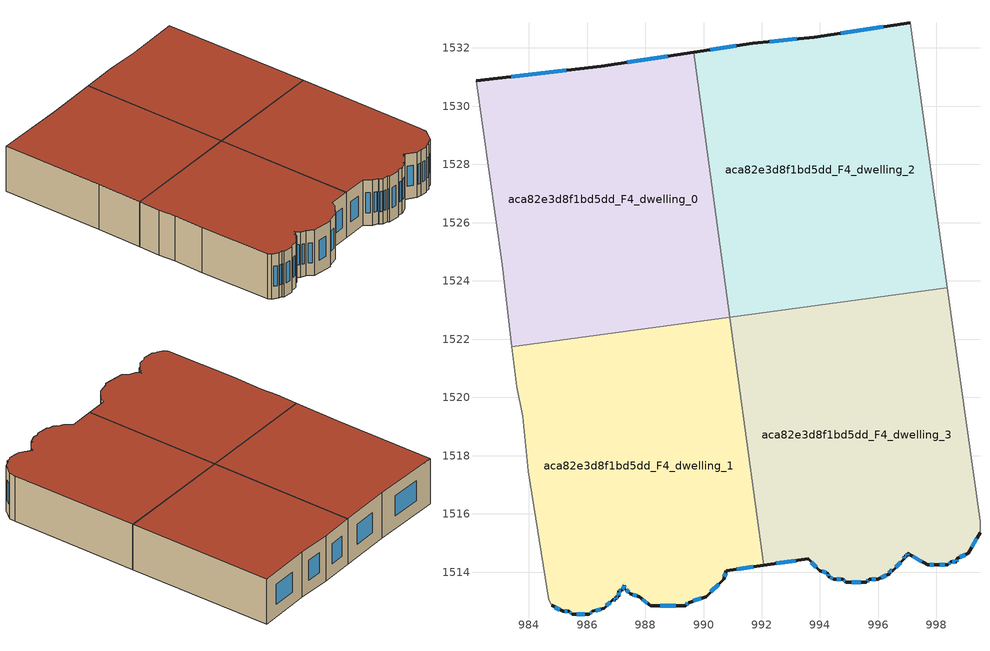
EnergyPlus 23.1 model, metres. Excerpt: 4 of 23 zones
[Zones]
aca82e3d8f1bd5dd_F4_dwelling_0
 floor to aca82e3d8f1bd5dd_F3_dwelling_0 (EU_floor_Construction): 989.66,1531.85 990.91,1522.75 983.42,1521.73 983.09,1524.56 982.19,1530.87 986.49,1531.37 z12
 wall outside (EU_wall_Construction): 989.66,1531.85 986.49,1531.37 982.19,1530.87 z12:15
 wall adiabatic (EU_wall_Construction): 982.19,1530.87 983.09,1524.56 983.42,1521.73 z12:15
 wall to aca82e3d8f1bd5dd_F4_dwelling_1 (EU_wall_Construction): 983.42,1521.73 990.91,1522.75 z12:15
 wall to aca82e3d8f1bd5dd_F4_dwelling_2 (EU_wall_Construction): 990.9,1522.75 989.66,1531.85 z12:15
 window (EU_Window_Construction): 985.28,1531.23 983.39,1531.01 / 988.77,1531.72 987.38,1531.5 z12.84:14.16
 roof outside (EU_roof_Construction): 990.91,1522.75 989.66,1531.85 986.49,1531.37 982.19,1530.87 983.09,1524.56 983.42,1521.73 z15
aca82e3d8f1bd5dd_F4_dwelling_1
 floor to aca82e3d8f1bd5dd_F3_dwelling_1 (EU_floor_Construction): 990.91,1522.75 992.07,1514.24 990.79,1514.05 990.69,1513.75 990.09,1513.15 989.49,1512.95 989.39,1512.85 988.19,1512.85 987.79,1513.15 987.48,1513.25 987.29,1513.45 987.29,1513.55 987.19,1513.35 987.09,1513.35 987.09,1513.15 986.98,1513.15 986.98,1513.05 986.89,1513.05 986.58,1512.75 986.19,1512.65 986.08,1512.55 985.48,1512.55 985.38,1512.65 985.18,1512.65 984.78,1512.85 984.68,1513.05 983.98,1517.46 983.79,1519.36 983.58,1520.36 983.42,1521.73 z12
 wall outside (EU_wall_Construction): 984.78,1512.85 985.18,1512.65 985.38,1512.65 985.48,1512.55 986.08,1512.55 986.19,1512.65 986.58,1512.75 986.89,1513.05 986.98,1513.05 986.98,1513.15 987.09,1513.15 987.09,1513.35 987.19,1513.35 987.29,1513.55 987.29,1513.45 987.48,1513.25 987.79,1513.15 988.19,1512.85 989.39,1512.85 989.49,1512.95 990.09,1513.15 990.69,1513.75 990.79,1514.05 992.07,1514.24 z12:15
 wall adiabatic (EU_wall_Construction): 983.42,1521.73 983.58,1520.36 983.79,1519.36 983.98,1517.46 984.68,1513.05 984.78,1512.85 z12:15
 wall to aca82e3d8f1bd5dd_F4_dwelling_3 (EU_wall_Construction): 992.07,1514.24 990.91,1522.75 z12:15
 window (EU_Window_Construction): 990.72,1513.84 990.76,1513.97 / 990.26,1513.32 990.52,1513.58 / 989.66,1513.01 989.92,1513.1 / 989.42,1512.88 989.46,1512.92 / 988.52,1512.85 989.05,1512.85 / 987.9,1513.07 988.07,1512.94 / 987.57,1513.22 987.7,1513.18 / 987.34,1513.4 987.43,1513.31 / 987.29,1513.52 987.29,1513.48 / 987.21,1513.41 987.26,1513.5 / 987.11,1513.35 987.16,1513.35 / 987.09,1513.21 987.09,1513.3 / 987.01,1513.15 987.06,1513.15 / 986.98,1513.08 986.98,1513.12 / 986.91,1513.05 986.96,1513.05 / 986.67,1512.84 986.8,1512.97 / 986.3,1512.68 986.47,1512.73 / 986.11,1512.58 986.16,1512.62 / 985.65,1512.55 985.92,1512.55 / 985.41,1512.62 985.46,1512.58 / 985.24,1512.65 985.33,1512.65 / 984.9,1512.8 985.07,1512.71 / 991.15,1514.1 991.71,1514.18 z12.84:14.16
 roof outside (EU_roof_Construction): 992.07,1514.24 990.91,1522.75 983.42,1521.73 983.58,1520.36 983.79,1519.36 983.98,1517.46 984.68,1513.05 984.78,1512.85 985.18,1512.65 985.38,1512.65 985.48,1512.55 986.08,1512.55 986.19,1512.65 986.58,1512.75 986.89,1513.05 986.98,1513.05 986.98,1513.15 987.09,1513.15 987.09,1513.35 987.19,1513.35 987.29,1513.55 987.29,1513.45 987.48,1513.25 987.79,1513.15 988.19,1512.85 989.39,1512.85 989.49,1512.95 990.09,1513.15 990.69,1513.75 990.79,1514.05 z15
aca82e3d8f1bd5dd_F4_dwelling_2
 floor to aca82e3d8f1bd5dd_F3_dwelling_2 (EU_floor_Construction): 997.1,1532.87 998.37,1523.77 990.91,1522.75 989.66,1531.85 991.69,1532.17 993.8,1532.36 z12
 wall outside (EU_wall_Construction): 997.1,1532.87 993.8,1532.36 991.69,1532.17 989.66,1531.85 z12:15
 wall adiabatic (EU_wall_Construction): 998.37,1523.77 997.1,1532.87 z12:15
 wall to aca82e3d8f1bd5dd_F4_dwelling_3 (EU_wall_Construction): 990.91,1522.75 998.37,1523.77 z12:15
 window (EU_Window_Construction): 991.13,1532.08 990.23,1531.94 / 993.21,1532.31 992.28,1532.22 / 996.17,1532.72 994.72,1532.5 z12.84:14.16
 roof outside (EU_roof_Construction): 998.37,1523.77 997.1,1532.87 993.8,1532.36 991.69,1532.17 989.66,1531.85 990.91,1522.75 z15
aca82e3d8f1bd5dd_F4_dwelling_3
 floor to aca82e3d8f1bd5dd_F3_dwelling_3 (EU_floor_Construction): 998.37,1523.77 999.49,1515.75 999.49,1515.35 999.09,1514.65 998.69,1514.45 998.69,1514.35 998.49,1514.35 998.39,1514.25 997.99,1514.25 997.69,1514.25 996.99,1514.65 996.99,1514.55 996.89,1514.55 996.89,1514.45 996.49,1514.05 996.39,1514.05 996.39,1513.95 995.99,1513.75 995.69,1513.75 995.59,1513.65 994.89,1513.65 994.79,1513.75 994.49,1513.75 994.29,1513.85 994.29,1513.95 993.99,1514.05 993.59,1514.45 992.07,1514.24 990.91,1522.75 z12
 wall outside (EU_wall_Construction): 992.07,1514.24 993.59,1514.45 993.99,1514.05 994.29,1513.95 994.29,1513.85 994.49,1513.75 994.79,1513.75 994.89,1513.65 995.59,1513.65 995.69,1513.75 995.99,1513.75 996.39,1513.95 996.39,1514.05 996.49,1514.05 996.89,1514.45 996.89,1514.55 996.99,1514.55 996.99,1514.65 997.69,1514.25 997.99,1514.25 998.39,1514.25 998.49,1514.35 998.69,1514.35 998.69,1514.45 999.09,1514.65 999.49,1515.35 z12:15
 wall adiabatic (EU_wall_Construction): 999.49,1515.35 999.49,1515.75 998.37,1523.77 z12:15
 window (EU_Window_Construction): 999.21,1514.85 999.38,1515.15 / 998.81,1514.51 998.98,1514.59 / 998.69,1514.38 998.69,1514.42 / 998.55,1514.35 998.64,1514.35 / 998.42,1514.28 998.47,1514.32 / 998.11,1514.25 998.28,1514.25 / 997.78,1514.25 997.91,1514.25 / 997.19,1514.54 997.5,1514.36 / 996.99,1514.58 996.99,1514.62 / 996.92,1514.55 996.96,1514.55 / 996.89,1514.48 996.89,1514.52 / 996.6,1514.16 996.78,1514.34 / 996.42,1514.05 996.46,1514.05 / 996.39,1513.98 996.39,1514.02 / 996.1,1513.81 996.28,1513.89 / 995.78,1513.75 995.91,1513.75 / 995.62,1513.68 995.66,1513.72 / 995.09,1513.65 995.39,1513.65 / 994.82,1513.72 994.86,1513.68 / 994.57,1513.75 994.71,1513.75 / 994.35,1513.82 994.43,1513.78 / 994.29,1513.92 994.29,1513.88 / 994.07,1514.02 994.21,1513.98 / 993.7,1514.34 993.88,1514.16 / 992.49,1514.3 993.16,1514.39 z12.84:14.16
 roof outside (EU_roof_Construction): 998.69,1514.35 998.69,1514.45 999.09,1514.65 999.49,1515.35 999.49,1515.75 998.37,1523.77 990.91,1522.75 992.07,1514.24 993.59,1514.45 993.99,1514.05 994.29,1513.95 994.29,1513.85 994.49,1513.75 994.79,1513.75 994.89,1513.65 995.59,1513.65 995.69,1513.75 995.99,1513.75 996.39,1513.95 996.39,1514.05 996.49,1514.05 996.89,1514.45 996.89,1514.55 996.99,1514.55 996.99,1514.65 997.69,1514.25 997.99,1514.25 998.39,1514.25 998.49,1514.35 z15
[Building]
EU S2 Campaign: North Axis=0; Terrain=City; Solar Distribution=FullExterior
[Site:Location]
Lyon-Bron: Latitude=45.75; Longitude=5; Time Zone=1; Elevation=198
[SizingPeriod:WeatherFileDays]
AnnualSizingPeriod: Begin Month=1; Begin Day of Month=1; End Month=12; End Day of Month=31; Day of Week for Start Day=Monday; Use Weather File Daylight Saving Period=No; Use Weather File Rain and Snow Indicators=No
[MATERIAL]
EU_InternalMass_Material: Roughness=MediumRough; Thickness=0.1; Conductivity=1; Density=1800; Specific Heat=900; Thermal Absorptance=0.9; Solar Absorptance=0.7; Visible Absorptance=0.7
[MATERIAL:NOMASS] Roughness=MediumRough; Thermal Absorptance=0.9; Solar Absorptance=0.7; Visible Absorptance=0.7
Name | Thermal Resistance
EU_wall_NoMass | 0.776494
EU_roof_NoMass | 0.486893
EU_floor_NoMass | 0.421597
[WINDOWMATERIAL:SIMPLEGLAZINGSYSTEM]
EU_Window_SimpleGlazing: UFactor=4.24961; Solar Heat Gain Coefficient=0.83; Visible Transmittance=0.83
[CONSTRUCTION]
EU_wall_Construction: EU_wall_NoMass
EU_roof_Construction: EU_roof_NoMass
EU_floor_Construction: EU_floor_NoMass
EU_Window_Construction: EU_Window_SimpleGlazing
EU_InternalMass_Construction: EU_InternalMass_Material
[ZONE] Type=1; Multiplier=1; Ceiling Height=autocalculate; Floor Area=autocalculate; Part of Total Floor Area=Yes
Name | Volume
aca82e3d8f1bd5dd_F4_dwelling_0 | 206.923
aca82e3d8f1bd5dd_F4_dwelling_1 | 206.916
aca82e3d8f1bd5dd_F4_dwelling_2 | 206.906
aca82e3d8f1bd5dd_F4_dwelling_3 | 206.922
[INTERNALMASS] Construction=EU_InternalMass_Construction
Name | Zone or ZoneList | Surface Area
aca82e3d8f1bd5dd_F4_dwelling_0_EU_InternalMass | aca82e3d8f1bd5dd_F4_dwelling_0 | 68.9746
aca82e3d8f1bd5dd_F4_dwelling_1_EU_InternalMass | aca82e3d8f1bd5dd_F4_dwelling_1 | 68.972
aca82e3d8f1bd5dd_F4_dwelling_2_EU_InternalMass | aca82e3d8f1bd5dd_F4_dwelling_2 | 68.9686
aca82e3d8f1bd5dd_F4_dwelling_3_EU_InternalMass | aca82e3d8f1bd5dd_F4_dwelling_3 | 68.9732
[OTHEREQUIPMENT] Fuel Type=Electricity; Design Level Calculation Method=Watts/Area; Power per Zone Floor Area=1; Fraction Latent=0; Fraction Radiant=0; Fraction Lost=0; Carbon Dioxide Generation Rate=0; EndUse Subcategory=EU_Step8_InternalGains
Name | Zone or ZoneList or Space or SpaceList | Schedule
EU_Step8_InternalGain_aca82e3d8f1bd5dd_F4_dwelling_0_f000 | aca82e3d8f1bd5dd_F4_dwelling_0 | EU_Step8_GainSchedule_aca82e3d8f1bd5dd_F4_dwelling_0_f000
EU_Step8_InternalGain_aca82e3d8f1bd5dd_F4_dwelling_1_f000 | aca82e3d8f1bd5dd_F4_dwelling_1 | EU_Step8_GainSchedule_aca82e3d8f1bd5dd_F4_dwelling_1_f000
EU_Step8_InternalGain_aca82e3d8f1bd5dd_F4_dwelling_2_f000 | aca82e3d8f1bd5dd_F4_dwelling_2 | EU_Step8_GainSchedule_aca82e3d8f1bd5dd_F4_dwelling_2_f000
EU_Step8_InternalGain_aca82e3d8f1bd5dd_F4_dwelling_3_f000 | aca82e3d8f1bd5dd_F4_dwelling_3 | EU_Step8_GainSchedule_aca82e3d8f1bd5dd_F4_dwelling_3_f000
[ZONEVENTILATION:DESIGNFLOWRATE] Schedule=EU_AlwaysOn; Design Flow Rate Calculation Method=AirChanges/Hour; Air Changes per Hour=0.693814; Ventilation Type=Natural; Fan Pressure Rise=0; Fan Total Efficiency=1; Constant Term Coefficient=1; Temperature Term Coefficient=0; Velocity Term Coefficient=0; Velocity Squared Term Coefficient=0; Minimum Indoor Temperature=-100; Maximum Indoor Temperature=100; Delta Temperature=-100; Minimum Outdoor Temperature=-100; Maximum Outdoor Temperature=100; Maximum Wind Speed=40
Name | Zone or ZoneList or Space or SpaceList
EU_ConstantAir_aca82e3d8f1bd5dd_F4_dwelling_0 | aca82e3d8f1bd5dd_F4_dwelling_0
EU_ConstantAir_aca82e3d8f1bd5dd_F4_dwelling_1 | aca82e3d8f1bd5dd_F4_dwelling_1
EU_ConstantAir_aca82e3d8f1bd5dd_F4_dwelling_2 | aca82e3d8f1bd5dd_F4_dwelling_2
EU_ConstantAir_aca82e3d8f1bd5dd_F4_dwelling_3 | aca82e3d8f1bd5dd_F4_dwelling_3
[HVACTEMPLATE:THERMOSTAT] Constant Heating Setpoint=20; Constant Cooling Setpoint=50
EU_HeatOnly_aca82e3d8f1bd5dd_F0_dwelling_0; EU_HeatOnly_aca82e3d8f1bd5dd_F0_dwelling_1; EU_HeatOnly_aca82e3d8f1bd5dd_F0_dwelling_2; EU_HeatOnly_aca82e3d8f1bd5dd_F0_dwelling_3; EU_HeatOnly_aca82e3d8f1bd5dd_F0_dwelling_4; EU_HeatOnly_aca82e3d8f1bd5dd_F1_dwelling_0; EU_HeatOnly_aca82e3d8f1bd5dd_F1_dwelling_1; EU_HeatOnly_aca82e3d8f1bd5dd_F1_dwelling_2; EU_HeatOnly_aca82e3d8f1bd5dd_F1_dwelling_3; EU_HeatOnly_aca82e3d8f1bd5dd_F1_dwelling_4; EU_HeatOnly_aca82e3d8f1bd5dd_F2_dwelling_0; EU_HeatOnly_aca82e3d8f1bd5dd_F2_dwelling_1; EU_HeatOnly_aca82e3d8f1bd5dd_F2_dwelling_2; EU_HeatOnly_aca82e3d8f1bd5dd_F2_dwelling_3; EU_HeatOnly_aca82e3d8f1bd5dd_F2_dwelling_4; EU_HeatOnly_aca82e3d8f1bd5dd_F3_dwelling_0; EU_HeatOnly_aca82e3d8f1bd5dd_F3_dwelling_1; EU_HeatOnly_aca82e3d8f1bd5dd_F3_dwelling_2; EU_HeatOnly_aca82e3d8f1bd5dd_F3_dwelling_3; EU_HeatOnly_aca82e3d8f1bd5dd_F4_dwelling_0; EU_HeatOnly_aca82e3d8f1bd5dd_F4_dwelling_1; EU_HeatOnly_aca82e3d8f1bd5dd_F4_dwelling_2; EU_HeatOnly_aca82e3d8f1bd5dd_F4_dwelling_3
[HVACTEMPLATE:ZONE:IDEALLOADSAIRSYSTEM] System Availability Schedule=EU_AlwaysOn; Maximum Heating Supply Air Temperature=50; Minimum Cooling Supply Air Temperature=13; Maximum Heating Supply Air Humidity Ratio=0.0156; Minimum Cooling Supply Air Humidity Ratio=0.0077; Heating Limit=NoLimit; Cooling Limit=NoLimit; Heating Availability Schedule=EU_AlwaysOn; Cooling Availability Schedule=EU_CoolingOff; Dehumidification Control Type=ConstantSensibleHeatRatio; Cooling Sensible Heat Ratio=0.7; Dehumidification Setpoint=60; Humidification Control Type=None; Humidification Setpoint=30; Outdoor Air Method=None; Outdoor Air Flow Rate per Person=0.00944; Outdoor Air Flow Rate per Zone Floor Area=0; Outdoor Air Flow Rate per Zone=0; Demand Controlled Ventilation Type=None; Outdoor Air Economizer Type=NoEconomizer; Heat Recovery Type=None; Sensible Heat Recovery Effectiveness=0.7; Latent Heat Recovery Effectiveness=0.65
Name | Template Thermostat
aca82e3d8f1bd5dd_F4_dwelling_0 | EU_HeatOnly_aca82e3d8f1bd5dd_F4_dwelling_0
aca82e3d8f1bd5dd_F4_dwelling_1 | EU_HeatOnly_aca82e3d8f1bd5dd_F4_dwelling_1
aca82e3d8f1bd5dd_F4_dwelling_2 | EU_HeatOnly_aca82e3d8f1bd5dd_F4_dwelling_2
aca82e3d8f1bd5dd_F4_dwelling_3 | EU_HeatOnly_aca82e3d8f1bd5dd_F4_dwelling_3
[SIZING:ZONE] Zone Cooling Design Supply Air Temperature Input Method=SupplyAirTemperature; Zone Cooling Design Supply Air Temperature=13; Zone Heating Design Supply Air Temperature Input Method=SupplyAirTemperature; Zone Heating Design Supply Air Temperature=50; Zone Cooling Design Supply Air Humidity Ratio=0.008; Zone Heating Design Supply Air Humidity Ratio=0.008; Cooling Design Air Flow Method=DesignDay; Cooling Design Air Flow Rate=0; Cooling Minimum Air Flow per Zone Floor Area=0.000762; Cooling Minimum Air Flow=0; Cooling Minimum Air Flow Fraction=0.2; Heating Design Air Flow Method=DesignDay; Heating Design Air Flow Rate=0; Heating Maximum Air Flow per Zone Floor Area=0.002032; Heating Maximum Air Flow=0.141576; Heating Maximum Air Flow Fraction=0.3; Account for Dedicated Outdoor Air System=No; Dedicated Outdoor Air System Control Strategy=NeutralSupplyAir; Dedicated Outdoor Air Low Setpoint Temperature for Design=autosize; Dedicated Outdoor Air High Setpoint Temperature for Design=autosize; Zone Load Sizing Method=Sensible Load Only No Latent Load; Zone Latent Cooling Design Supply Air Humidity Ratio Input Method=HumidityRatioDifference; Zone Cooling Design Supply Air Humidity Ratio Difference=0.005; Zone Latent Heating Design Supply Air Humidity Ratio Input Method=HumidityRatioDifference; Zone Humidification Design Supply Air Humidity Ratio Difference=0.005
aca82e3d8f1bd5dd_F4_dwelling_0; aca82e3d8f1bd5dd_F4_dwelling_1; aca82e3d8f1bd5dd_F4_dwelling_2; aca82e3d8f1bd5dd_F4_dwelling_3
[SCHEDULE:CONSTANT]
Name | Hourly Value
EU_AlwaysOn | 1
EU_CoolingOff | 0
[SCHEDULE:FILE] Column Number=1; Rows to Skip at Top=0; Number of Hours of Data=8760; Column Separator=Comma; Interpolate to Timestep=No; Minutes per Item=60; Adjust Schedule for Daylight Savings=Yes
Name | File
EU_Step8_GainSchedule_aca82e3d8f1bd5dd_F4_dwelling_0_f000 | ../../schedules/aca82e3d8f1bd5dd/aca82e3d8f1bd5dd_F4_dwelling_0_f000_gain.csv
EU_Step8_GainSchedule_aca82e3d8f1bd5dd_F4_dwelling_1_f000 | ../../schedules/aca82e3d8f1bd5dd/aca82e3d8f1bd5dd_F4_dwelling_1_f000_gain.csv
EU_Step8_GainSchedule_aca82e3d8f1bd5dd_F4_dwelling_2_f000 | ../../schedules/aca82e3d8f1bd5dd/aca82e3d8f1bd5dd_F4_dwelling_2_f000_gain.csv
EU_Step8_GainSchedule_aca82e3d8f1bd5dd_F4_dwelling_3_f000 | ../../schedules/aca82e3d8f1bd5dd/aca82e3d8f1bd5dd_F4_dwelling_3_f000_gain.csv
